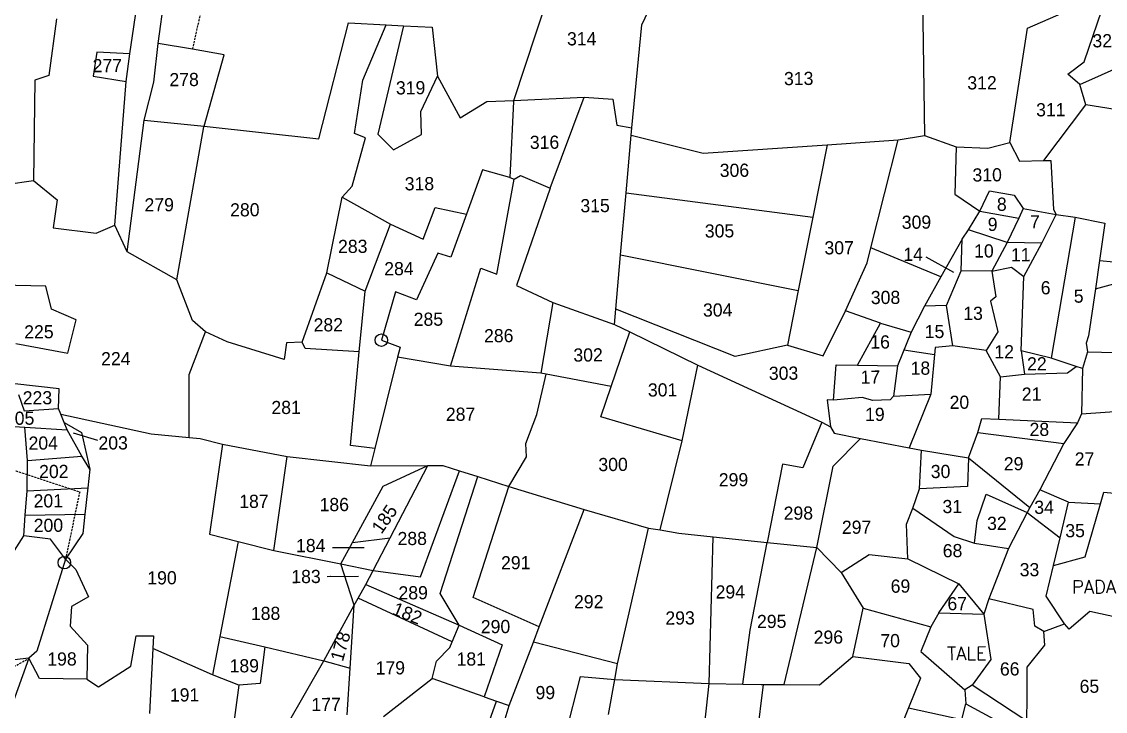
# Model space of a CAD drawing. Header units: feet. Extents: x 274887 to 277328, y 2072929 to 2075263.
# Drawn here: x 275776 to 276540, y 2073422 to 2073909 of the extents above; entities that cross this region are included whole.
import ezdxf

# ---------------------------------------------------------------- set-up
doc = ezdxf.new("R2010")
doc.units = ezdxf.units.FT
doc.header["$LTSCALE"] = 0.3
doc.header["$MEASUREMENT"] = 0
doc.linetypes.add('DASHED', pattern=[0.75, 0.5, -0.25])
for name, color, linetype in [('LINE_FOOTPATH', 1, 'DASHED'), ('OFF', 1, 'Continuous'), ('POLY_PARCEL', 6, 'Continuous'), ('POLY_ROAD', 30, 'Continuous'), ('POLY_SUBPARCEL', 6, 'DASHED'), ('POLY_WATER', 4, 'Continuous'), ('TEXT_MAPIN', 7, 'Continuous'), ('TEXT_PARCEL', 7, 'Continuous')]:
    doc.layers.add(name, color=color, linetype=linetype)
doc.styles.get("Standard").update_dxf_attribs({"font": 'simplex.shx'})
doc.styles.add('TEXT_MAP', font='', dxfattribs={"height": 1.8})
doc.styles.get('TEXT_MAP').set_extended_font_data('Kruti Dev 050')
doc.dimstyles.get("Standard").update_dxf_attribs({"dimtxt": 0.18, "dimasz": 0.18, "dimexe": 0.18, "dimexo": 0.0625, "dimgap": 0.09, "dimtad": 0, "dimtih": 1, "dimtoh": 1, "dimdec": 4, "dimzin": 0, "dimdsep": 46, "dimtxsty": 'Standard', "dimcen": 0.09, "dimadec": 0, "dimazin": 0, "dimtfac": 1, "dimtdec": 4, "dimtofl": 0, "dimtmove": 0, "dimatfit": 3, "dimfxl": 1, "dimtolj": 1, "dimtzin": 0, "dimarcsym": 0})

msp = doc.modelspace()

# ---------------------------------------------------------------- linework, layer by layer
for centre in [(276029.29, 2073684.13), (275805.69, 2073527.12)]:
    msp.add_circle(centre, 4.4)
at = {"layer": 'LINE_FOOTPATH', "ltscale": 10}
for p, q in [((275713.78, 2073610.86), (275816.47, 2073577.11)), ((275816.47, 2073577.11), (275806.47, 2073529.64)), ((275742.56, 2073438.52), (275780.7, 2073459.63))]:
    msp.add_line(p, q, dxfattribs=at)
at = {"layer": 'OFF'}
msp.add_line((275850.01, 2073746.35), (275841.35, 2073765.31), dxfattribs=at)
at = {"layer": 'POLY_PARCEL'}
for p, q in [((276122.74, 2073853.28), (276163.79, 2073977.73)), ((276410.9, 2073938.61), (276412.48, 2073828.58)), ((276525.1, 2073880.4), (276545.7, 2073941.34)), ((276213.07, 2073906.54), (276222.62, 2073926.84)), ((276485.07, 2073904.15), (276510.55, 2073915.4)), ((275800.06, 2073910.85), (275794.8, 2073870.94)), ((275985.2, 2073826.26), (276006.2, 2073907.98)), ((276006.2, 2073907.98), (276032.72, 2073906.58)), ((276016.26, 2073867.49), (276032.72, 2073906.58)), ((276044.87, 2073905.93), (276026.7, 2073829.5)), ((276032.72, 2073906.58), (276044.87, 2073905.93)), ((276044.87, 2073905.93), (276065.13, 2073904.86)), ((276205.99, 2073833.91), (276213.07, 2073906.54)), ((276065.13, 2073904.86), (276068.94, 2073870.38)), ((276472.58, 2073823.64), (276485.07, 2073904.15)), ((275896.16, 2073889.32), (275871.73, 2073893.49)), ((275828.63, 2073887.29), (275825.98, 2073870.28)), ((275851.91, 2073886.05), (275828.63, 2073887.29)), ((275918.51, 2073885.5), (275896.16, 2073889.32)), ((275904.31, 2073835.18), (275918.51, 2073885.5)), ((276513.47, 2073871.79), (276525.1, 2073880.4)), ((276522.06, 2073864.59), (276552.61, 2073878.08)), ((275784.72, 2073867.55), (275783.88, 2073796.79)), ((275794.8, 2073870.94), (275784.72, 2073867.55)), ((275825.98, 2073870.28), (275849.28, 2073866.62)), ((276010.44, 2073829.89), (276016.26, 2073867.49)), ((276057.05, 2073845.46), (276068.94, 2073870.38)), ((276068.94, 2073870.38), (276084.9, 2073841.06)), ((276522.06, 2073864.59), (276513.47, 2073871.79)), ((276526.27, 2073850.09), (276522.06, 2073864.59)), ((276084.9, 2073841.06), (276103.78, 2073852.44)), ((276103.78, 2073852.44), (276122.74, 2073853.28)), ((276122.51, 2073852.59), (276119.92, 2073798.76)), ((276122.51, 2073852.59), (276122.74, 2073853.28)), ((276122.74, 2073853.28), (276172.31, 2073855.48)), ((276148.41, 2073791.36), (276172.31, 2073855.48)), ((276172.31, 2073855.48), (276192.63, 2073854.11)), ((276192.63, 2073854.11), (276195.31, 2073835.86)), ((276057.67, 2073829.22), (276057.05, 2073845.46)), ((276496.53, 2073810.85), (276526.27, 2073850.09)), ((276557.28, 2073845.26), (276526.27, 2073850.09)), ((275862.01, 2073839.31), (275904.31, 2073835.18)), ((275885.12, 2073726.61), (275904.16, 2073834.65)), ((275904.16, 2073834.65), (275904.31, 2073835.18)), ((275904.31, 2073835.18), (275985.2, 2073826.26)), ((276018.08, 2073826.9), (276010.44, 2073829.89)), ((276026.7, 2073829.5), (276037.95, 2073818.42)), ((276037.95, 2073818.42), (276057.67, 2073829.22)), ((276195.31, 2073835.86), (276205.99, 2073833.91)), ((276205.53, 2073828.78), (276205.99, 2073833.91)), ((276008.69, 2073792.82), (276018.08, 2073826.9)), ((276201.93, 2073788.03), (276205.53, 2073828.78)), ((276205.53, 2073828.78), (276256.22, 2073815.96)), ((276256.22, 2073815.96), (276343.73, 2073822.04)), ((276343.73, 2073822.04), (276333.63, 2073770.87)), ((276343.73, 2073822.04), (276393.83, 2073825.53)), ((276374.69, 2073749.28), (276393.83, 2073825.53)), ((276393.83, 2073825.53), (276412.48, 2073828.58)), ((276412.48, 2073828.58), (276434.67, 2073820.62)), ((276457.21, 2073819.68), (276472.58, 2073823.64)), ((276472.58, 2073823.64), (276479.5, 2073810.48)), ((276434.67, 2073820.62), (276433.78, 2073787.04)), ((276434.67, 2073820.62), (276457.21, 2073819.68)), ((276479.5, 2073810.48), (276496.53, 2073810.85)), ((276496.53, 2073810.85), (276501.62, 2073810.96)), ((276501.62, 2073810.96), (276503.34, 2073776.38)), ((276100.58, 2073804.2), (276089.26, 2073773.07)), ((276119.92, 2073798.76), (276100.58, 2073804.2)), ((276119.92, 2073798.76), (276122.97, 2073797.77)), ((276122.97, 2073797.77), (276127.52, 2073800.34)), ((276127.52, 2073800.34), (276148.41, 2073791.36)), ((275764.31, 2073793.87), (275783.88, 2073796.79)), ((275783.88, 2073796.79), (275800.63, 2073783.04)), ((276001.62, 2073784.93), (276008.69, 2073792.82)), ((276110.79, 2073730.66), (276122.97, 2073797.77)), ((276148.41, 2073791.36), (276124.59, 2073722.69)), ((275990.85, 2073731.56), (276001.62, 2073784.93)), ((276001.62, 2073784.93), (276035.79, 2073765.89)), ((276198.07, 2073744.34), (276201.93, 2073788.03)), ((276201.93, 2073788.03), (276333.63, 2073770.87)), ((276433.78, 2073787.04), (276451.37, 2073775.2)), ((276451.37, 2073775.2), (276458.34, 2073789.38)), ((276458.34, 2073789.38), (276475.6, 2073786.49)), ((276475.6, 2073786.49), (276482.14, 2073777.06)), ((275800.63, 2073783.04), (275797.66, 2073763.25)), ((276058.72, 2073755.41), (276067.19, 2073777.8)), ((276067.19, 2073777.8), (276089.26, 2073773.07)), ((276482.14, 2073777.06), (276478.93, 2073770.26)), ((276482.14, 2073777.06), (276505.22, 2073772.86)), ((276503.34, 2073776.38), (276505.22, 2073772.86)), ((276089.26, 2073773.07), (276078.18, 2073742.62)), ((276333.63, 2073770.87), (276323.43, 2073719.17)), ((276443.5, 2073761.94), (276451.37, 2073775.2)), ((276451.37, 2073775.2), (276478.93, 2073770.26)), ((276478.93, 2073770.26), (276470.74, 2073753.09)), ((276495.26, 2073752.6), (276505.22, 2073772.86)), ((276518.66, 2073770.87), (276501.88, 2073671.45)), ((276505.22, 2073772.86), (276518.66, 2073770.87)), ((276518.66, 2073770.87), (276539.56, 2073766.71)), ((275797.66, 2073763.25), (275828.21, 2073759.67)), ((275828.21, 2073759.67), (275841.35, 2073765.31)), ((275841.35, 2073765.31), (275841.35, 2073765.31)), ((276017.86, 2073718.56), (276035.79, 2073765.89)), ((276035.79, 2073765.89), (276058.72, 2073755.41)), ((276438.94, 2073755.44), (276443.5, 2073761.94)), ((276470.74, 2073753.09), (276443.5, 2073761.94)), ((276539.56, 2073766.71), (276535.99, 2073740.23)), ((276438.94, 2073755.44), (276423.86, 2073728.8)), ((276438.37, 2073733.05), (276438.94, 2073755.44)), ((276470.74, 2073753.09), (276460.02, 2073732.73)), ((276495.26, 2073752.6), (276470.74, 2073753.09)), ((275885.12, 2073726.61), (275850.01, 2073746.35)), ((275850.01, 2073746.35), (275850.01, 2073746.35)), ((276069.02, 2073745.6), (276054.03, 2073712.5)), ((276078.18, 2073742.62), (276069.02, 2073745.6)), ((276372.05, 2073738.76), (276374.69, 2073749.28)), ((276423.86, 2073728.8), (276374.69, 2073749.28)), ((276482.48, 2073729.04), (276495.26, 2073752.6)), ((276194.68, 2073705.97), (276198.07, 2073744.34)), ((276198.07, 2073744.34), (276323.43, 2073719.17)), ((276356.61, 2073704.68), (276372.05, 2073738.76)), ((276535.99, 2073740.23), (276532.98, 2073720.25)), ((276535.99, 2073740.23), (276556.01, 2073738.51)), ((275973.44, 2073682.7), (275990.85, 2073731.56)), ((275990.85, 2073731.56), (276017.86, 2073718.56)), ((276078.1, 2073665.83), (276099.56, 2073734.88)), ((276099.56, 2073734.88), (276110.79, 2073730.66)), ((276427.89, 2073708.58), (276438.37, 2073733.05)), ((276460.02, 2073732.73), (276438.37, 2073733.05)), ((276460.02, 2073732.73), (276473.83, 2073735.63)), ((276460.02, 2073732.73), (276462.77, 2073714.65)), ((276473.83, 2073735.63), (276482.48, 2073729.04)), ((276532.98, 2073720.25), (276581.22, 2073733.7)), ((275792.67, 2073722.18), (275760.95, 2073723.01)), ((275796.52, 2073705.96), (275792.67, 2073722.18)), ((275896.07, 2073697.97), (275885.12, 2073726.61)), ((276124.59, 2073722.69), (276150.19, 2073710.56)), ((276423.86, 2073728.8), (276412.38, 2073708.03)), ((276480.71, 2073676.46), (276482.48, 2073729.04)), ((276013.61, 2073675.9), (276017.86, 2073718.56)), ((276039.19, 2073718.21), (276029.29, 2073684.13)), ((276054.03, 2073712.5), (276039.19, 2073718.21)), ((276323.43, 2073719.17), (276315.83, 2073680.65)), ((276462.77, 2073714.65), (276458.92, 2073711.6)), ((276532.98, 2073720.25), (276528.18, 2073687.15)), ((276150.19, 2073710.56), (276141.9, 2073660.7)), ((276150.19, 2073710.56), (276193.73, 2073695.21)), ((276412.38, 2073708.03), (276403.15, 2073689.67)), ((276427.89, 2073708.58), (276412.38, 2073708.03)), ((276432.4, 2073679.98), (276427.89, 2073708.58)), ((276458.92, 2073711.6), (276464.25, 2073689.89)), ((275813.9, 2073698.37), (275796.52, 2073705.96)), ((276193.73, 2073695.21), (276194.68, 2073705.97)), ((276278.84, 2073672.63), (276194.68, 2073705.97)), ((276340.88, 2073673.09), (276356.61, 2073704.68)), ((276381.33, 2073696.07), (276356.61, 2073704.68)), ((275808.21, 2073674.89), (275813.9, 2073698.37)), ((275905.27, 2073689.91), (275896.07, 2073697.97)), ((276193.73, 2073695.21), (276204.64, 2073689.86)), ((276365.23, 2073666.45), (276381.33, 2073696.07)), ((276381.33, 2073696.07), (276403.15, 2073689.67)), ((275893.81, 2073659.89), (275905.27, 2073689.91)), ((275920.62, 2073682.82), (275905.27, 2073689.91)), ((276029.29, 2073684.13), (276042.53, 2073679.16)), ((276191.43, 2073651.42), (276204.64, 2073689.86)), ((276204.64, 2073689.86), (276252.53, 2073666.37)), ((276403.15, 2073689.67), (276393.29, 2073666.09)), ((276464.25, 2073689.89), (276455.92, 2073676.92)), ((276528.18, 2073687.15), (276526.47, 2073682.06)), ((275771.38, 2073681.81), (275808.21, 2073674.89)), ((275960.83, 2073670.43), (275920.62, 2073682.82)), ((275962.27, 2073682.11), (275960.83, 2073670.43)), ((275973.44, 2073682.7), (275962.27, 2073682.11)), ((275975.5, 2073678.15), (275973.44, 2073682.7)), ((276013.61, 2073675.9), (275975.5, 2073678.15)), ((276042.53, 2073679.16), (276040.79, 2073672.18)), ((276315.83, 2073680.65), (276278.84, 2073672.63)), ((276315.83, 2073680.65), (276340.88, 2073673.09)), ((276419.48, 2073673.63), (276397.77, 2073677)), ((276419.9, 2073679.03), (276416.93, 2073646.08)), ((276432.4, 2073679.98), (276419.9, 2073679.03)), ((276455.92, 2073676.92), (276432.4, 2073679.98)), ((276466.03, 2073658.31), (276455.92, 2073676.92)), ((276480.71, 2073676.46), (276482.92, 2073660.06)), ((276501.88, 2073671.45), (276480.71, 2073676.46)), ((276526.47, 2073682.06), (276527.4, 2073675.81)), ((276007.49, 2073609.87), (276013.61, 2073675.9)), ((276040.79, 2073672.18), (276024.78, 2073607.72)), ((276078.1, 2073665.83), (276040.79, 2073672.18)), ((276519.53, 2073665.59), (276501.88, 2073671.45)), ((276527.4, 2073675.81), (276523.87, 2073664.15)), ((276527.4, 2073675.81), (276563, 2073675.13)), ((276141.9, 2073660.7), (276078.1, 2073665.83)), ((276241.48, 2073613.18), (276252.53, 2073666.37)), ((276252.53, 2073666.37), (276340, 2073626.31)), ((276348.2, 2073641.77), (276350.17, 2073666.64)), ((276350.17, 2073666.64), (276365.23, 2073666.45)), ((276365.23, 2073666.45), (276393.29, 2073666.09)), ((276393.29, 2073666.09), (276390.63, 2073644.65)), ((276482.92, 2073660.06), (276513.3, 2073660.93)), ((276513.3, 2073660.93), (276519.53, 2073665.59)), ((276523.87, 2073664.15), (276519.53, 2073665.59)), ((276523.87, 2073664.15), (276523.19, 2073632.01)), ((275802, 2073649.8), (275770.79, 2073653.3)), ((275893.6, 2073615.37), (275893.81, 2073659.89)), ((276139.04, 2073631.63), (276145.45, 2073660.04)), ((276145.45, 2073660.04), (276141.9, 2073660.7)), ((276191.43, 2073651.42), (276145.45, 2073660.04)), ((276464.98, 2073628.44), (276466.03, 2073658.31)), ((276466.03, 2073658.31), (276482.92, 2073660.06)), ((275773.33, 2073645.8), (275777.27, 2073634.16)), ((275801.57, 2073635.95), (275802, 2073649.8)), ((276184.06, 2073629.98), (276191.43, 2073651.42)), ((276390.63, 2073644.65), (276416.93, 2073646.08)), ((276416.93, 2073646.08), (276401.71, 2073608.17)), ((276348.2, 2073641.77), (276343.7, 2073642.05)), ((276343.7, 2073642.05), (276346.24, 2073622.99)), ((276368.43, 2073643.74), (276348.2, 2073641.77)), ((276375.93, 2073641.57), (276368.43, 2073643.74)), ((276388.28, 2073642.07), (276375.93, 2073641.57)), ((276390.63, 2073644.65), (276388.28, 2073642.07)), ((275777.27, 2073634.16), (275801.57, 2073635.95)), ((275803.15, 2073631.94), (275801.57, 2073635.95)), ((275803.15, 2073631.94), (275867, 2073618)), ((275805.47, 2073626.07), (275803.15, 2073631.94)), ((276131.15, 2073611.23), (276139.04, 2073631.63)), ((276523.19, 2073632.01), (276520.27, 2073625.65)), ((276523.19, 2073632.01), (276553.21, 2073634.29)), ((275736.08, 2073625.44), (275777.86, 2073622.74)), ((275779.67, 2073599.23), (275777.86, 2073622.74)), ((275777.86, 2073622.74), (275807.54, 2073620.81)), ((275805.47, 2073626.07), (275817.84, 2073618.91)), ((275807.54, 2073620.81), (275805.47, 2073626.07)), ((276241.48, 2073613.18), (276184.06, 2073629.98)), ((276340, 2073626.31), (276326.5, 2073594.01)), ((276340, 2073626.31), (276346.24, 2073622.99)), ((276346.24, 2073622.99), (276348.8, 2073618.37)), ((276450, 2073619.03), (276452.89, 2073628.79)), ((276452.89, 2073628.79), (276464.98, 2073628.44)), ((276464.98, 2073628.44), (276520.27, 2073625.65)), ((276520.27, 2073625.65), (276510.74, 2073611.11)), ((275817.96, 2073602.22), (275807.54, 2073620.81)), ((275817.84, 2073618.91), (275823.68, 2073593.18)), ((275867, 2073618), (275893.6, 2073615.37)), ((275893.6, 2073615.37), (275901.37, 2073614.6)), ((276348.8, 2073618.37), (276367.22, 2073614.8)), ((276443.39, 2073601.01), (276450, 2073619.03)), ((276450, 2073619.03), (276510.74, 2073611.11)), ((275901.37, 2073614.6), (275917.11, 2073610.7)), ((275917.11, 2073610.7), (275907.97, 2073547.24)), ((275917.11, 2073610.7), (275962.85, 2073601.91)), ((276024.78, 2073607.72), (276007.49, 2073609.87)), ((276024.78, 2073607.72), (276021.73, 2073595.41)), ((276131.69, 2073601.77), (276131.15, 2073611.23)), ((276225.88, 2073550.16), (276241.48, 2073613.18)), ((276347.96, 2073595.26), (276367.22, 2073614.8)), ((276367.22, 2073614.8), (276401.71, 2073608.17)), ((276401.71, 2073608.17), (276410.4, 2073606.5)), ((276510.74, 2073611.11), (276493.74, 2073578.55)), ((275779.67, 2073599.23), (275817.96, 2073602.22)), ((275823.68, 2073593.18), (275817.96, 2073602.22)), ((275953.42, 2073535.78), (275962.85, 2073601.91)), ((275962.85, 2073601.91), (276021.73, 2073595.41)), ((276119.16, 2073580.78), (276131.69, 2073601.77)), ((276408.94, 2073579.31), (276410.4, 2073606.5)), ((276410.4, 2073606.5), (276443.39, 2073601.01)), ((276443.39, 2073601.01), (276442.75, 2073580.75)), ((276443.39, 2073601.01), (276486.78, 2073565.97)), ((275779.33, 2073577.87), (275779.67, 2073599.23)), ((275823.68, 2073593.18), (275822.2, 2073579.91)), ((276021.73, 2073595.41), (276062.16, 2073595.7)), ((276030.55, 2073580.96), (276062.16, 2073595.7)), ((276035.56, 2073544.55), (276062.16, 2073595.7)), ((276062.16, 2073595.7), (276072.66, 2073595.77)), ((276072.66, 2073595.77), (276084.51, 2073591.95)), ((276312.26, 2073596.49), (276301.48, 2073541.38)), ((276326.5, 2073594.01), (276312.26, 2073596.49)), ((276336.46, 2073537.7), (276347.96, 2073595.26)), ((276056.84, 2073517.01), (276084.51, 2073591.95)), ((276070.66, 2073505.43), (276097.25, 2073587.85)), ((276084.51, 2073591.95), (276097.25, 2073587.85)), ((276097.25, 2073587.85), (276119.16, 2073580.78)), ((275778.12, 2073560.63), (275779.33, 2073577.87)), ((275779.33, 2073577.87), (275822.2, 2073579.91)), ((275822.2, 2073579.91), (275820.13, 2073561.3)), ((276009.04, 2073541.41), (276030.55, 2073580.96)), ((276094.09, 2073502.41), (276119.16, 2073580.78)), ((276119.16, 2073580.78), (276172.39, 2073564.68)), ((276404.3, 2073565.49), (276408.94, 2073579.31)), ((276442.75, 2073580.75), (276408.94, 2073579.31)), ((276493.74, 2073578.55), (276486.78, 2073565.97)), ((276514.12, 2073569.72), (276493.74, 2073578.55)), ((276536.64, 2073568.55), (276538.9, 2073576.85)), ((276538.9, 2073576.85), (276555.84, 2073575.27)), ((276449.7, 2073556.87), (276456.03, 2073575.45)), ((276456.03, 2073575.45), (276484.87, 2073562.52)), ((276508.06, 2073544.57), (276514.12, 2073569.72)), ((276514.12, 2073569.72), (276536.64, 2073568.55)), ((276140.6, 2073481.7), (276172.39, 2073564.68)), ((276172.39, 2073564.68), (276217.83, 2073551.5)), ((276399.64, 2073554.25), (276404.3, 2073565.49)), ((276404.3, 2073565.49), (276433.4, 2073545.55)), ((276484.87, 2073562.52), (276471.78, 2073537.17)), ((276486.78, 2073565.97), (276484.87, 2073562.52)), ((276484.87, 2073562.52), (276508.06, 2073544.57)), ((276525.69, 2073531.14), (276536.64, 2073568.55)), ((275777.1, 2073546.07), (275778.12, 2073560.63)), ((275778.12, 2073560.63), (275820.13, 2073561.3)), ((275820.13, 2073561.3), (275818.62, 2073547.65)), ((276400.69, 2073529.7), (276399.64, 2073554.25)), ((276447.66, 2073540.92), (276449.7, 2073556.87)), ((275818.62, 2073547.65), (275806.47, 2073529.64)), ((275907.97, 2073547.24), (275928.27, 2073542.12)), ((276195.88, 2073455.77), (276217.83, 2073551.5)), ((276217.83, 2073551.5), (276225.88, 2073550.16)), ((276225.88, 2073550.16), (276239.19, 2073547.94)), ((276239.19, 2073547.94), (276263.34, 2073545.4)), ((275756.46, 2073513.76), (275777.1, 2073546.07)), ((275795.8, 2073543.79), (275777.1, 2073546.07)), ((275806.47, 2073529.64), (275795.8, 2073543.79)), ((275928.27, 2073542.12), (275915.26, 2073475)), ((275928.27, 2073542.12), (275953.42, 2073535.78)), ((276000.77, 2073526.19), (276009.04, 2073541.41)), ((276009.04, 2073541.41), (276035.56, 2073544.55)), ((276023.61, 2073521.56), (276035.56, 2073544.55)), ((276260.54, 2073441.88), (276263.34, 2073545.4)), ((276263.34, 2073545.4), (276301.48, 2073541.38)), ((276289.48, 2073479.53), (276301.48, 2073541.38)), ((276301.48, 2073541.38), (276336.46, 2073537.7)), ((276433.4, 2073545.55), (276447.66, 2073540.92)), ((276447.66, 2073540.92), (276471.78, 2073537.17)), ((276503.35, 2073525.05), (276508.06, 2073544.57)), ((275953.42, 2073535.78), (276000.77, 2073526.19)), ((276313.37, 2073441.09), (276336.46, 2073537.7)), ((276336.46, 2073537.7), (276353.76, 2073520.09)), ((276353.76, 2073520.09), (276373.5, 2073532.94)), ((276373.5, 2073532.94), (276400.69, 2073529.7)), ((276471.78, 2073537.17), (276457.83, 2073501.51)), ((276503.35, 2073525.05), (276525.69, 2073531.14)), ((275806.47, 2073529.64), (275786.32, 2073464.58)), ((275806.47, 2073529.64), (275813.67, 2073522.25)), ((276010.22, 2073497.04), (276000.77, 2073526.19)), ((276000.77, 2073526.19), (276023.61, 2073521.56)), ((276400.69, 2073529.7), (276436.76, 2073512.16)), ((276498.17, 2073503.55), (276503.35, 2073525.05)), ((275813.67, 2073522.25), (275822.66, 2073502.92)), ((276018.22, 2073511.69), (276023.61, 2073521.56)), ((276023.61, 2073521.56), (276056.84, 2073517.01)), ((276353.76, 2073520.09), (276369.15, 2073494.98)), ((276012.91, 2073501.98), (276018.22, 2073511.69)), ((276018.22, 2073511.69), (276084.11, 2073483.04)), ((276422.52, 2073491.77), (276436.76, 2073512.16)), ((276436.76, 2073512.16), (276454.34, 2073490.65)), ((275822.66, 2073502.92), (275810.67, 2073496.21)), ((276010.22, 2073497.04), (276012.91, 2073501.98)), ((276079.24, 2073471.17), (276012.91, 2073501.98)), ((276084.11, 2073483.04), (276070.66, 2073505.43)), ((276140.6, 2073481.7), (276094.09, 2073502.41)), ((276457.83, 2073501.51), (276454.34, 2073490.65)), ((276489.21, 2073494.13), (276457.83, 2073501.51)), ((276511.21, 2073483.99), (276498.17, 2073503.55)), ((275810.67, 2073496.21), (275809.8, 2073482.21)), ((275988.73, 2073457.71), (276010.22, 2073497.04)), ((276007.38, 2073452.66), (276010.22, 2073497.04)), ((276362, 2073460.84), (276369.15, 2073494.98)), ((276369.15, 2073494.98), (276416.89, 2073481.7)), ((276490.26, 2073482.22), (276489.21, 2073494.13)), ((276529.02, 2073492.57), (276514.48, 2073480.22)), ((276549.54, 2073488.14), (276529.02, 2073492.57)), ((275809.8, 2073482.21), (275821.93, 2073468.8)), ((276079.24, 2073471.17), (276084.11, 2073483.04)), ((276084.11, 2073483.04), (276114.52, 2073469.07)), ((276136.52, 2073471.05), (276140.6, 2073481.7)), ((276284.2, 2073441.39), (276289.48, 2073479.53)), ((276496.65, 2073478.62), (276490.26, 2073482.22)), ((276496.65, 2073478.62), (276511.21, 2073483.99)), ((276497.44, 2073468.91), (276496.65, 2073478.62)), ((276514.48, 2073480.22), (276511.21, 2073483.99)), ((275852.5, 2073454.05), (275856.27, 2073475.43)), ((275856.27, 2073475.43), (275868.46, 2073475.35)), ((275868.46, 2073475.35), (275868, 2073466.47)), ((275915.26, 2073475), (275910.23, 2073448.03)), ((275915.26, 2073475), (275947.2, 2073467.77)), ((276077.58, 2073467.14), (276079.24, 2073471.17)), ((276119.37, 2073426.29), (276136.52, 2073471.05)), ((276195.88, 2073455.77), (276136.52, 2073471.05)), ((275786.32, 2073464.58), (275780.7, 2073459.63)), ((275821.93, 2073468.8), (275821.62, 2073444.98)), ((275868, 2073466.47), (275865.62, 2073420.55)), ((275910.23, 2073448.03), (275868, 2073466.47)), ((275947.2, 2073467.77), (275943.84, 2073441.9)), ((275947.2, 2073467.77), (275988.73, 2073457.71)), ((276068.07, 2073457.49), (276077.58, 2073467.14)), ((276114.52, 2073469.07), (276101.88, 2073432.48)), ((276484.98, 2073453.36), (276497.44, 2073468.91)), ((275780.7, 2073459.63), (275724.26, 2073453.32)), ((275780.7, 2073459.63), (275768.43, 2073425.66)), ((275788.21, 2073445.47), (275780.7, 2073459.63)), ((275962.8, 2073412.74), (275988.73, 2073457.71)), ((275988.73, 2073457.71), (276007.38, 2073452.66)), ((276065.21, 2073445.3), (276068.07, 2073457.49)), ((276193.9, 2073444.6), (276195.88, 2073455.77)), ((276338.32, 2073440.86), (276362, 2073460.84)), ((276362, 2073460.84), (276401.43, 2073455.9)), ((276401.43, 2073455.9), (276409.62, 2073445.64)), ((275829.76, 2073439.4), (275852.5, 2073454.05)), ((275928.73, 2073440.68), (275910.23, 2073448.03)), ((276005.27, 2073419.79), (276007.38, 2073452.66)), ((276484.82, 2073432.09), (276484.98, 2073453.36)), ((275821.62, 2073444.98), (275788.21, 2073445.47)), ((275821.62, 2073444.98), (275829.76, 2073439.4)), ((275928.73, 2073440.68), (275924.54, 2073409.13)), ((275943.84, 2073441.9), (275928.73, 2073440.68)), ((276030.73, 2073418.51), (276065.21, 2073445.3)), ((276101.88, 2073432.48), (276065.21, 2073445.3)), ((276159.17, 2073405.43), (276169.76, 2073446.73)), ((276169.76, 2073446.73), (276193.9, 2073444.6)), ((276189.51, 2073419.97), (276193.9, 2073444.6)), ((276193.9, 2073444.6), (276260.54, 2073441.88)), ((276253.04, 2073372.44), (276260.54, 2073441.88)), ((276260.54, 2073441.88), (276284.2, 2073441.39)), ((276284.2, 2073441.39), (276297.16, 2073441.12)), ((276286.08, 2073338.71), (276298.98, 2073441.12)), ((276297.16, 2073441.12), (276298.98, 2073441.12)), ((276298.98, 2073441.12), (276313.37, 2073441.09)), ((276313.37, 2073441.09), (276338.32, 2073440.86)), ((276409.62, 2073445.64), (276401.27, 2073424.74)), ((276484.62, 2073415.33), (276446.13, 2073440.73)), ((276101.88, 2073432.48), (276110.4, 2073429.47)), ((276440.92, 2073437.37), (276441.55, 2073427.39)), ((276484.62, 2073415.33), (276484.82, 2073432.09)), ((276091.79, 2073376.34), (276110.4, 2073429.47)), ((276110.4, 2073429.47), (276119.37, 2073426.29)), ((276116.01, 2073414.66), (276119.37, 2073426.29)), ((276401.27, 2073424.74), (276395.14, 2073409.41)), ((276401.27, 2073424.74), (276438.83, 2073416.43)), ((276438.83, 2073416.43), (276441.55, 2073427.39)), ((276441.55, 2073427.39), (276469.81, 2073412.13))]:
    msp.add_line(p, q, dxfattribs=at)
at = {"layer": 'POLY_ROAD'}
for p, q in [((275871.73, 2073893.49), (275887.18, 2074000.69)), ((275851.91, 2073886.05), (275865.11, 2073977.54)), ((275868.89, 2073866.06), (275871.73, 2073893.49)), ((275849.28, 2073866.62), (275851.91, 2073886.05)), ((275841.35, 2073765.31), (275849.28, 2073866.62)), ((275862.01, 2073839.31), (275868.89, 2073866.06)), ((275850.01, 2073746.35), (275862.01, 2073839.31))]:
    msp.add_line(p, q, dxfattribs=at)
at = {"layer": 'POLY_SUBPARCEL', "ltscale": 10}
msp.add_line((275896.16, 2073889.32), (275907.02, 2073937.88), dxfattribs=at)
at = {"layer": 'POLY_WATER'}
for p, q in [((276422.52, 2073491.77), (276416.89, 2073481.7)), ((276422.52, 2073491.77), (276454.34, 2073490.65)), ((276454.34, 2073490.65), (276459.14, 2073458.78)), ((276416.89, 2073481.7), (276409.97, 2073464.39)), ((276409.97, 2073464.39), (276440.92, 2073437.37)), ((276459.14, 2073458.78), (276446.13, 2073440.73)), ((276446.13, 2073440.73), (276440.92, 2073437.37)), ((276440.92, 2073437.37), (276440.92, 2073437.37))]:
    msp.add_line(p, q, dxfattribs=at)

# ---------------------------------------------------------------- texts
at = {"layer": 'TEXT_MAPIN'}
for s, p in [('PADA', (276516.53, 2073505.29)), ('TALE', (276428.43, 2073458.35))]:
    msp.add_text(s, height=9.297, rotation=0.42478, dxfattribs=at).set_placement(p)
at = {"layer": 'TEXT_PARCEL', "style": 'TEXT_MAP'}
for s, height, rotation, p in [('314', 9.297, 0.42478, (276160.29, 2073892.08)), ('327', 9.297, 0.42478, (276530.95, 2073890.68)), ('277', 9.297, 0.42478, (275825.62, 2073873.12)), ('278', 9.297, 0.42478, (275879.81, 2073863.27)), ('313', 9.297, 0.42478, (276313.36, 2073864.02)), ('312', 9.297, 0.42478, (276442.68, 2073860.99)), ('319', 9.297, 0.42478, (276039.6, 2073857.47)), ('311', 9.297, 0.42478, (276491.23, 2073842)), ('316', 9.297, 0.42478, (276134.06, 2073819.02)), ('306', 9.297, 0.42478, (276268.01, 2073799.25)), ('318', 9.297, 0.42478, (276045.79, 2073789.77)), ('310', 9.297, 0.42478, (276446.32, 2073796.02)), ('279', 9.297, 0.42478, (275862.24, 2073774.91)), ('315', 9.297, 0.42478, (276169.71, 2073774.31)), ('8', 9.3, 0.42478, (276463.55, 2073775.34)), ('280', 9.297, 0.42478, (275922.64, 2073771.37)), ('309', 9.297, 0.42478, (276396.44, 2073762.63)), ('9', 9.3, 0.42478, (276457.08, 2073761.14)), ('7', 9.3, 0.42478, (276486.9, 2073762.88)), ('305', 9.297, 0.42478, (276257.51, 2073756.48)), ('283', 9.297, 0.42478, (275998.77, 2073745.54)), ('307', 9.297, 0.42478, (276341.9, 2073744.58)), ('14', 9.297, 0.42478, (276397.53, 2073739.99)), ('10', 9.297, 0.42478, (276447.48, 2073742.37)), ('11', 9.297, 0.42478, (276473.48, 2073739.68)), ('284', 9.297, 0.42478, (276031.35, 2073729.84)), ('6', 9.3, 0.42478, (276494.47, 2073716.4)), ('308', 9.297, 0.42478, (276374.62, 2073709.53)), ('5', 9.3, 0.42478, (276517.78, 2073710.51)), ('304', 9.297, 0.42478, (276256.21, 2073700.68)), ('13', 9.297, 0.42478, (276439.84, 2073698.33)), ('282', 9.297, 0.42478, (275981.52, 2073690.2)), ('285', 9.297, 0.42478, (276052.12, 2073694.14)), ('225', 9.297, 0.42478, (275777.38, 2073685.27)), ('286', 9.297, 0.42478, (276101.76, 2073682.55)), ('15', 9.297, 0.42478, (276412.63, 2073685.5)), ('16', 9.297, 0.42478, (276374.24, 2073678.13)), ('302', 9.297, 0.42478, (276164.76, 2073668.95)), ('12', 9.297, 0.42478, (276461.78, 2073671.2)), ('224', 9.297, 0.42478, (275831.63, 2073666.32)), ('18', 9.297, 0.42478, (276402.7, 2073659.64)), ('22', 9.297, 0.42478, (276484.84, 2073662.71)), ('303', 9.297, 0.42478, (276302.68, 2073656.06)), ('17', 9.297, 0.42478, (276367.35, 2073653.32)), ('301', 9.297, 0.42478, (276217.35, 2073644.3)), ('223', 9.297, 0.42478, (275776.33, 2073638.71)), ('21', 9.297, 0.42478, (276481.1, 2073641.36)), ('281', 9.297, 0.42478, (275951.76, 2073631.91)), ('20', 9.297, 0.42478, (276430.19, 2073635.59)), ('205', 9.297, 0.42478, (275763.77, 2073624.29)), ('287', 9.297, 0.42478, (276074.83, 2073627.13)), ('19', 9.297, 0.42478, (276370.58, 2073627.06)), ('28', 9.297, 0.42478, (276486.58, 2073616.43)), ('204', 9.297, 0.42478, (275780.43, 2073606.77)), ('203', 9.297, 0.42478, (275829.75, 2073606.86)), ('300', 9.297, 0.42478, (276182.42, 2073591.67)), ('29', 9.297, 0.42478, (276468.44, 2073592.18)), ('27', 9.297, 0.42478, (276518.49, 2073595.58)), ('202', 9.297, 0.42478, (275787.89, 2073586.71)), ('30', 9.297, 0.42478, (276416.9, 2073586.74)), ('299', 9.297, 0.42478, (276267.37, 2073580.91)), ('201', 9.297, 0.42478, (275783.99, 2073566)), ('187', 9.297, 0.42478, (275929.05, 2073565.65)), ('186', 9.297, 0.42478, (275985.74, 2073563.37)), ('31', 9.297, 0.42478, (276425.17, 2073562.04)), ('34', 9.297, 0.42478, (276489.91, 2073561.51)), ('185', 9.297, 55.41711, (276029.37, 2073546.71)), ('298', 9.297, 0.42478, (276313.11, 2073557.34)), ('200', 9.297, 0.42478, (275784.07, 2073548.74)), ('297', 9.297, 0.42478, (276354.2, 2073547.4)), ('32', 9.297, 0.42478, (276456.62, 2073550.14)), ('35', 9.297, 0.42478, (276511.79, 2073544.99)), ('288', 9.297, 0.42478, (276040.74, 2073539.45)), ('184', 9.297, 0.42478, (275969.13, 2073534.43)), ('68', 9.297, 0.42478, (276425.34, 2073530.89)), ('291', 9.297, 0.42478, (276113.77, 2073522.35)), ('33', 9.297, 0.42478, (276479.62, 2073517.45)), ('190', 9.297, 0.42478, (275864.22, 2073511.68)), ('183', 9.297, 0.42478, (275965.8, 2073512.6)), ('289', 9.297, 0.42478, (276041.4, 2073501.13)), ('294', 9.297, 0.42478, (276265.11, 2073501.77)), ('69', 9.297, 0.42478, (276388.61, 2073505.85)), ('292', 9.297, 0.42478, (276165.24, 2073494.83)), ('67', 9.297, 0.42478, (276428.65, 2073493.5)), ('188', 9.297, 0.42478, (275937.28, 2073486.59)), ('182', 9.297, 338.05639, (276036.28, 2073490.93)), ('293', 9.297, 0.42478, (276229.69, 2073483.36)), ('290', 9.297, 0.42478, (276099.49, 2073477.27)), ('295', 9.297, 0.42478, (276294.31, 2073480.92)), ('178', 9.297, 74.27153, (276002.09, 2073456.85)), ('296', 9.297, 0.42478, (276334.27, 2073469.83)), ('70', 9.297, 0.42478, (276381.31, 2073467.38)), ('198', 9.297, 0.42478, (275793.65, 2073454.4)), ('181', 9.297, 0.42478, (276082.36, 2073454.4)), ('189', 9.297, 0.42478, (275922.26, 2073449.62)), ('179', 9.297, 0.42478, (276025.28, 2073448.13)), ('66', 9.297, 0.42478, (276465.66, 2073447.41)), ('99', 9.297, 0.42478, (276138.09, 2073430.74)), ('65', 9.297, 0.42478, (276521.89, 2073435.19)), ('191', 9.297, 0.42478, (275880.13, 2073429.08)), ('177', 9.297, 0.42478, (275979.99, 2073422.34))]:
    msp.add_text(s, height=height, rotation=rotation, dxfattribs=at).set_placement(p)

# ---------------------------------------------------------------- leaders
for points in [[(276413.3, 2073742.82), (276432.82, 2073732.04)], [(275829.3, 2073613.39), (275812.21, 2073618.41)], [(275994.85, 2073537.72), (276017.15, 2073537.88)], [(275990.95, 2073517.45), (276013.25, 2073517.62)]]:
    msp.add_leader(points, dimstyle='Standard', override={"dimtxt": 2.5, "dimasz": 2.5, "dimexe": 1.25, "dimexo": 0.625, "dimgap": 0.625, "dimtad": 1, "dimtih": 0, "dimtoh": 0, "dimzin": 8, "dimcen": 2.5, "dimtofl": 1})

doc.saveas('drawing.dxf')
